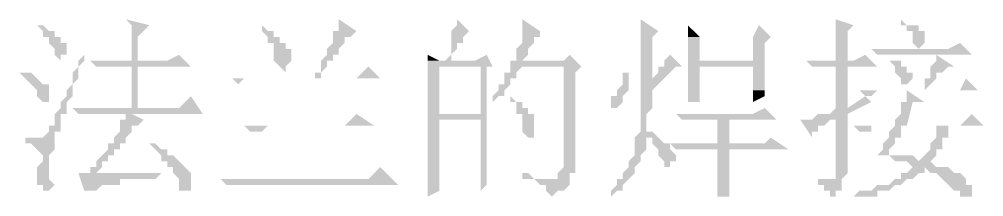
# Model space of a CAD drawing. Extents: x 51 to 246, y 3 to 417.
# Drawn here: x 221.28 to 228.18, y 342.39 to 343.66 of the extents above; entities that cross this region are included whole.
import ezdxf

# ---------------------------------------------------------------- set-up
doc = ezdxf.new("R2010")
doc.units = 0
doc.header["$MEASUREMENT"] = 0
doc.layers.add('_____1', color=160, linetype='Continuous')

msp = doc.modelspace()

# ---------------------------------------------------------------- hatches: boundary and pattern name
at = {"layer": '_____1'}
for points in [[(222.0385, 343.6617), (222.0805, 343.6193), (222.0805, 343.3653), (222.1229, 343.3653), (222.1229, 343.5346), (222.2076, 343.6193)], [(223.5622, 343.6617), (223.5622, 343.577), (223.5199, 343.577), (223.5199, 343.4924), (223.4778, 343.45), (223.4778, 343.4076), (223.4355, 343.3653), (223.4355, 343.2807), (223.3931, 343.2807), (223.3931, 343.2383), (223.4355, 343.2383), (223.4355, 343.2807), (223.4778, 343.3231), (223.4778, 343.3653), (223.5199, 343.3653), (223.5199, 343.4076), (223.5622, 343.4076), (223.5622, 343.45), (223.6046, 343.4924), (223.6046, 343.5346), (223.647, 343.5346), (223.6894, 343.577)], [(224.409, 343.6617), (224.409, 343.6193), (224.3667, 343.577), (224.3667, 343.4076), (224.3243, 343.3653), (224.3667, 343.3653), (224.3667, 343.4076), (224.409, 343.45), (224.409, 343.4924), (224.4514, 343.4924), (224.4514, 343.5346), (224.4938, 343.577)], [(224.8748, 343.6617), (224.8748, 343.4924), (224.8324, 343.45), (224.8324, 343.3653), (224.7901, 343.3653), (224.7901, 343.3231), (225.1711, 343.3231), (225.1711, 342.6034), (225.1287, 342.561), (225.1287, 342.5186), (225.0863, 342.5186), (225.2135, 342.5186), (225.2135, 342.561), (225.2555, 342.561), (225.2555, 343.2807), (225.2979, 343.3231), (224.8748, 343.3653), (224.9168, 343.4076), (224.9168, 343.45), (224.9592, 343.4924), (224.9592, 343.5346), (225.0016, 343.5346), (225.0016, 343.577)], [(225.7213, 343.6617), (225.7213, 343.1959), (225.806, 343.1959), (225.806, 343.5346), (225.8484, 343.577)], [(227.1183, 343.6617), (227.1183, 343.3653), (227.203, 343.3653), (227.203, 343.577), (227.2454, 343.6193)], [(223.0121, 343.6193), (223.0121, 343.577), (223.0544, 343.5346), (223.0544, 343.4924), (223.0968, 343.4924), (223.0968, 343.3653), (223.1388, 343.3231), (223.1812, 343.2807), (223.1812, 343.3231), (223.2236, 343.3653), (223.2236, 343.45), (223.1812, 343.45), (223.1812, 343.4924), (223.1388, 343.4924), (223.1388, 343.5346), (223.0968, 343.5346), (223.0968, 343.577), (223.0544, 343.577)], [(226.0599, 343.6193), (226.0599, 343.5346), (226.1447, 343.5346)], [(226.5681, 343.6193), (226.5257, 343.5346), (226.0599, 343.5346), (226.0599, 343.3653), (226.1447, 343.3653), (226.1447, 343.5346), (226.6528, 343.5346)], [(226.6528, 343.5346), (226.5257, 343.5346), (226.5257, 343.3653), (226.0599, 343.3653), (226.0599, 343.3231), (226.5257, 343.3231), (226.5257, 343.1536), (226.0599, 343.1536), (226.0599, 343.069), (226.1447, 343.069), (226.1447, 343.1536), (226.6105, 343.1536), (226.6105, 343.4924)], [(228.0074, 343.4924), (227.9227, 343.45), (227.3722, 343.45), (227.4145, 343.4076), (228.0918, 343.4076)], [(222.4195, 343.4076), (222.3347, 343.3653), (221.7842, 343.3653), (221.8266, 343.3231), (222.5039, 343.3231)], [(224.1972, 343.4076), (224.1972, 343.3653), (224.2819, 343.3653)], [(224.6206, 343.4076), (224.5362, 343.3653), (224.1972, 343.3653), (224.1972, 342.9844), (224.2819, 342.9844), (224.2819, 343.3231), (224.6629, 343.3231)], [(225.2135, 343.4076), (225.1711, 343.3653), (224.8748, 343.3653), (225.2979, 343.3231)], [(225.9332, 343.4076), (225.8908, 343.3653), (225.8908, 343.3231), (225.8484, 343.3231), (225.8484, 343.2807), (225.806, 343.2383), (225.806, 343.1959), (225.7213, 343.1959), (225.7213, 342.8573), (225.6789, 342.8149), (225.806, 342.8149), (225.806, 342.7727), (225.8484, 342.7303), (225.8484, 342.688), (225.8908, 342.6456), (225.8908, 342.6034), (225.9332, 342.6034), (225.9332, 342.6456), (225.9752, 342.6456), (225.9752, 342.688), (225.9332, 342.7303), (225.9332, 342.7727), (225.8908, 342.7727), (225.806, 342.8573), (225.7637, 342.8573), (225.7637, 342.9844), (225.806, 343.0266), (225.806, 343.1536), (225.9752, 343.3231), (226.0176, 343.3231)], [(227.3301, 343.4076), (227.2454, 343.3653), (226.9067, 343.3653), (226.9491, 343.3231), (227.4145, 343.3231)], [(227.4993, 343.4076), (227.4993, 343.3653), (227.5417, 343.3231), (227.5417, 343.2807), (227.584, 343.2383), (227.584, 343.1959), (227.6264, 343.1959), (227.6688, 343.2383), (227.6688, 343.2807), (227.6264, 343.2807), (227.6264, 343.3231), (227.584, 343.3231), (227.584, 343.3653), (227.4993, 343.3653)], [(227.8379, 343.4076), (227.8379, 343.3653), (227.7956, 343.3231), (227.7956, 343.2383), (227.7532, 343.2383), (227.7532, 343.1536), (227.8379, 343.2383), (227.8379, 343.2807), (227.8803, 343.2807), (227.9227, 343.3231), (227.9651, 343.3231)], [(223.7741, 343.3231), (223.6894, 343.2383), (222.8002, 343.2383), (222.8426, 343.1959), (222.8849, 343.2383), (223.8585, 343.2383)], [(224.6629, 343.3231), (224.5782, 343.3231), (224.5782, 342.9844), (224.1972, 342.9844), (224.1972, 342.3917), (224.2819, 342.4341), (224.2819, 342.561), (224.6206, 342.561), (224.2819, 342.561), (224.2819, 342.942), (224.5782, 342.942), (224.6206, 342.9844), (224.6206, 343.3231)], [(224.7901, 343.3231), (224.7901, 343.2807), (224.7477, 343.2807), (224.7477, 343.1959), (224.7053, 343.1959), (224.7053, 343.1536), (224.6629, 343.1114), (224.6629, 343.069), (224.7053, 343.1114), (224.7477, 343.1114), (224.7477, 343.1536), (224.7901, 343.1959), (224.7901, 343.2383), (224.8324, 343.2383), (224.8324, 343.2807), (224.8748, 343.3231), (225.1711, 343.3231)], [(226.0599, 343.3231), (226.0599, 343.1536), (226.1447, 343.1536), (226.1447, 343.3231), (226.5257, 343.3231)], [(225.6365, 343.2807), (225.5945, 343.2807), (225.5945, 343.1959), (225.5521, 343.1536), (225.5521, 343.1114), (225.5097, 343.1114), (225.5097, 343.0266), (225.5521, 343.0266), (225.5945, 343.069), (225.5945, 343.1114), (225.6365, 343.1536), (225.6365, 343.2383)], [(228.0498, 343.2383), (228.0074, 343.1536), (227.2878, 343.1536), (227.3301, 343.1114), (227.3722, 343.1114), (227.4145, 343.1536), (228.1342, 343.1536)], [(227.6264, 343.1536), (227.6264, 343.069), (227.584, 343.069), (227.584, 342.9844), (227.5417, 342.942), (227.5417, 342.8997), (227.6264, 342.8997), (227.6688, 343.069), (227.7532, 343.069)], [(222.5039, 343.1114), (222.4195, 343.0266), (221.6574, 343.0266), (221.6998, 342.9844), (222.5887, 342.9844)], [(227.3301, 343.1114), (227.203, 343.0266), (227.1183, 343.0266), (227.0759, 342.9844), (226.9915, 342.9844), (226.9491, 342.942), (227.1183, 342.942), (227.1183, 342.5186), (227.0759, 342.5186), (227.1606, 342.5186), (227.203, 342.561), (227.203, 342.9844), (227.3722, 343.069)], [(226.6105, 343.0266), (226.5257, 342.9844), (225.9752, 342.9844), (226.0176, 342.942), (226.6949, 342.942)], [(222.0805, 342.9844), (222.0385, 342.9844), (222.0385, 342.942), (221.9961, 342.942), (221.9961, 342.8573), (221.9537, 342.8149), (221.9537, 342.7727), (221.9113, 342.7727), (221.9113, 342.7303), (221.8266, 342.6456), (221.8266, 342.6034), (221.7842, 342.6034), (221.7842, 342.561), (221.6998, 342.561), (221.7418, 342.4341), (221.8266, 342.4341), (221.869, 342.4763), (221.9961, 342.4763), (221.9961, 342.5186), (222.25, 342.5186), (221.7842, 342.561), (221.8266, 342.561), (221.869, 342.6034), (221.869, 342.6456), (221.9113, 342.6456), (221.9113, 342.688), (221.9537, 342.688), (221.9537, 342.7303), (221.9961, 342.7303), (221.9961, 342.7727), (222.0385, 342.7727), (222.0385, 342.8149), (222.0805, 342.8573), (222.0805, 342.8997), (222.1229, 342.8997), (222.1653, 342.942)], [(223.6894, 342.9844), (223.6046, 342.8997), (222.8849, 342.8997), (222.9273, 342.8573), (223.0121, 342.8573), (223.0544, 342.8997), (223.8165, 342.8997)], [(224.6206, 342.9844), (224.5782, 342.942), (224.5782, 342.561), (224.2819, 342.561), (224.6206, 342.561), (224.6206, 342.942)], [(226.9491, 342.942), (226.8644, 342.942), (226.9491, 342.8149), (226.9491, 342.8573), (226.9915, 342.8573), (226.9915, 342.8997), (227.0335, 342.8997), (227.0759, 342.942), (227.1183, 342.942)], [(228.0918, 342.9844), (228.0074, 342.8997), (227.2454, 342.8997), (227.2878, 342.8573), (227.3722, 342.8573), (227.3722, 342.8997), (228.1766, 342.8997)], [(227.584, 342.8997), (227.5417, 342.8997), (227.4993, 342.8573), (227.4993, 342.8149), (227.4569, 342.7727), (227.4569, 342.7303), (227.4145, 342.688), (227.4993, 342.688), (227.5417, 342.6456), (227.6264, 342.6456), (227.6688, 342.6034), (227.7532, 342.6034), (227.7956, 342.561), (227.8379, 342.561), (227.9651, 342.4341), (228.0074, 342.4341), (228.0074, 342.3917), (228.0918, 342.3917), (228.0918, 342.4763), (228.0498, 342.4763), (228.0498, 342.5186), (228.0074, 342.561), (227.9651, 342.561), (227.9227, 342.6034), (227.8379, 342.6034), (227.7956, 342.6456), (227.7112, 342.6456), (227.6688, 342.688), (227.4993, 342.688), (227.4993, 342.7303), (227.5417, 342.7727), (227.5417, 342.8149), (227.584, 342.8149), (227.584, 342.8573)], [(227.9227, 342.8997), (227.8379, 342.8997), (227.8379, 342.8149), (227.7956, 342.7727), (227.7956, 342.7303), (227.7112, 342.6456), (227.7956, 342.6456), (227.8379, 342.688), (227.8379, 342.7303), (227.8803, 342.7303), (227.8803, 342.8149), (227.9227, 342.8149), (227.9227, 342.8573)], [(225.6789, 342.8149), (225.6789, 342.688), (225.6365, 342.6456), (225.6365, 342.6034), (225.5945, 342.561), (225.5945, 342.5186), (225.5521, 342.5186), (225.5521, 342.4763), (225.5097, 342.4341), (225.5097, 342.3917), (225.4674, 342.3917), (225.5097, 342.3917), (225.5521, 342.4341), (225.5945, 342.4341), (225.5945, 342.4763), (225.6789, 342.561), (225.6789, 342.6034), (225.7213, 342.6456), (225.7213, 342.688), (225.7637, 342.7303), (225.7637, 342.8149)], [(226.6528, 342.8149), (226.6105, 342.7727), (225.9332, 342.7727), (225.9752, 342.7303), (226.7796, 342.7303)], [(223.8585, 342.6034), (223.7741, 342.5186), (222.7158, 342.5186), (222.7582, 342.4763), (223.9856, 342.4763)], [(227.6688, 342.6034), (227.6264, 342.561), (227.584, 342.561), (227.584, 342.5186), (227.5417, 342.5186), (227.4993, 342.4763), (227.4145, 342.4763), (227.3722, 342.4341), (227.2878, 342.4341), (227.2454, 342.3917), (227.203, 342.3917), (227.4145, 342.3917), (227.4145, 342.4341), (227.4993, 342.4341), (227.5417, 342.4763), (227.584, 342.4763), (227.6264, 342.5186), (227.6688, 342.5186), (227.7112, 342.561), (227.7532, 342.561), (227.7532, 342.6034)], [(222.5039, 342.561), (222.3771, 342.561), (222.4195, 342.5186), (222.4195, 342.4341), (222.5039, 342.4341), (222.5039, 342.5186)], [(224.6206, 342.561), (224.5782, 342.561), (224.5782, 342.4341), (224.6206, 342.4763), (224.6206, 342.5186)]]:
    msp.add_hatch(color=7, dxfattribs=at).paths.add_polyline_path(points, is_closed=False)
for points in [[(227.584, 343.6617), (227.584, 343.6193), (227.6264, 343.6193), (227.6264, 343.577), (227.6688, 343.577), (227.6688, 343.4924), (227.7112, 343.45), (227.7532, 343.4924), (227.7532, 343.577), (227.7112, 343.577), (227.7112, 343.6193), (227.6264, 343.6193)], [(221.4456, 343.6193), (221.4032, 343.6193), (221.4456, 343.577), (221.4456, 343.5346), (221.4879, 343.5346), (221.4879, 343.4924), (221.5303, 343.45), (221.5303, 343.4076), (221.5727, 343.3653), (221.5727, 343.4076), (221.6151, 343.4076), (221.6151, 343.4924), (221.5727, 343.4924), (221.5727, 343.5346), (221.5303, 343.5346), (221.5303, 343.577), (221.4879, 343.577)], [(221.7418, 343.4076), (221.6998, 343.3653), (221.6998, 343.3231), (221.6574, 343.2807), (221.6574, 343.1959), (221.6151, 343.1536), (221.6151, 343.1114), (221.5727, 343.069), (221.5727, 343.0266), (221.5303, 342.9844), (221.5303, 342.8997), (221.4879, 342.8997), (221.4879, 342.8573), (221.4456, 342.8149), (221.4032, 342.8149), (221.5303, 342.7727), (221.5303, 342.8573), (221.5727, 342.8573), (221.5727, 342.9844), (221.6151, 342.9844), (221.6151, 343.069), (221.6574, 343.1114), (221.6574, 343.1959), (221.6998, 343.2383), (221.6998, 343.3231), (221.7418, 343.3653)], [(222.0805, 343.3231), (222.1229, 343.3231), (222.1229, 343.0266), (222.0805, 343.0266)], [(227.1183, 343.3231), (227.203, 343.3231), (227.203, 343.0266), (227.1183, 343.0266)], [(221.3188, 343.2807), (221.2764, 343.2807), (221.4032, 343.1536), (221.4032, 343.1114), (221.4456, 343.069), (221.4879, 343.069), (221.4879, 343.1959), (221.4456, 343.1959), (221.3612, 343.2807)], [(226.6105, 343.1536), (226.5257, 343.1536), (226.5257, 343.069), (226.6105, 343.1114)], [(224.7901, 343.1114), (224.7901, 343.069), (224.8324, 343.069), (224.8324, 342.9844), (224.8748, 342.9844), (224.8748, 342.8573), (224.9168, 342.8149), (224.9592, 342.8149), (224.9592, 342.9844), (224.9168, 342.9844), (224.9168, 343.0266), (224.8748, 343.0266), (224.8748, 343.069), (224.8324, 343.069)], [(226.2718, 342.942), (226.3562, 342.942), (226.3562, 342.7727), (226.2718, 342.7727)], [(221.3188, 342.8149), (221.3188, 342.7727), (221.3612, 342.7727), (221.4456, 342.688), (221.4456, 342.6456), (221.4032, 342.6034), (221.4032, 342.4763), (221.4456, 342.4763), (221.4456, 342.4341), (221.4879, 342.4341), (221.5303, 342.4763), (221.4879, 342.5186), (221.4879, 342.688), (221.5303, 342.7303), (221.5303, 342.7727), (221.4032, 342.8149)], [(222.25, 342.7727), (222.2076, 342.7727), (222.2924, 342.688), (222.2924, 342.6456), (222.3347, 342.6456), (222.3347, 342.6034), (222.3771, 342.6034), (222.3771, 342.561), (221.7842, 342.561), (222.25, 342.5186), (222.2924, 342.561), (222.5039, 342.561), (222.4615, 342.6034), (222.3771, 342.688), (222.3347, 342.688), (222.3347, 342.7303), (222.2924, 342.7303)], [(226.2718, 342.3917), (226.3562, 342.3917), (226.3562, 342.7303), (226.2718, 342.7303)], [(224.8748, 342.561), (224.8748, 342.5186), (224.9592, 342.5186), (225.0016, 342.4763), (225.044, 342.4763), (225.044, 342.4341), (225.0863, 342.3917), (225.1287, 342.4341), (225.1711, 342.4341), (225.2135, 342.4763), (225.2135, 342.5186), (224.9592, 342.5186), (224.9168, 342.561)], [(226.9491, 342.5186), (226.9915, 342.5186), (226.9915, 342.4763), (227.0335, 342.4763), (227.0335, 342.4341), (227.0759, 342.4341), (227.0759, 342.3917), (227.1183, 342.3917), (227.1183, 342.4341), (227.1606, 342.4341), (227.1606, 342.5186)]]:
    msp.add_hatch(color=7, dxfattribs=at).paths.add_polyline_path(points)

doc.saveas('drawing.dxf')
